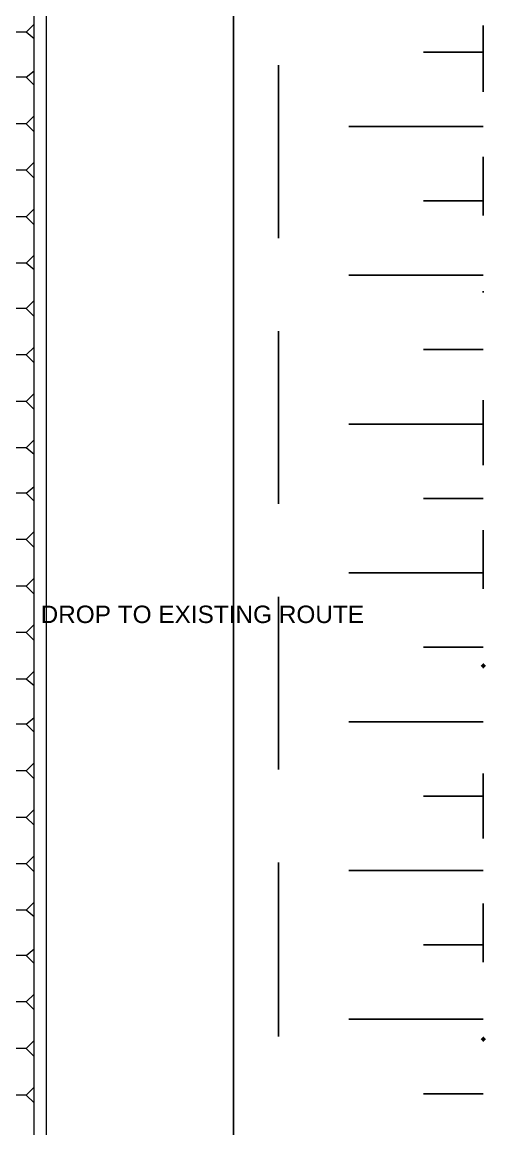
# Model space of a CAD drawing. Header units: millimetres. Extents: x 0 to 80.9, y 0 to 43.9.
# Drawn here: x 75.29 to 79.77, y 14.71 to 25.39 of the extents above; entities that cross this region are included whole.
import ezdxf

# ---------------------------------------------------------------- set-up
doc = ezdxf.new("R2010")
doc.units = ezdxf.units.MM
for name, color, linetype in [('PDF_014408$A$roof_Pen_No__4', 7, 'Continuous'), ('PDF_014408$A$walls.outside_Pen_No__4', 7, 'Continuous'), ('PDF_014408$BL-ROOF', 7, 'Continuous'), ('PDF_Text', 7, 'Continuous')]:
    doc.layers.add(name, color=color, linetype=linetype)
doc.styles.add('PDF ArialMT', font='arial.ttf')

msp = doc.modelspace()

# ---------------------------------------------------------------- hatches: boundary and pattern name
at = {"layer": 'PDF_014408$A$walls.outside_Pen_No__4', "transparency": 33554559}
for points in [[(79.741, 19.208), (79.729, 19.195), (79.716, 19.182), (79.729, 19.169), (79.741, 19.156), (79.754, 19.169), (79.767, 19.182), (79.754, 19.195)], [(79.741, 15.605), (79.729, 15.592), (79.716, 15.579), (79.729, 15.566), (79.741, 15.553), (79.754, 15.566), (79.767, 15.579), (79.754, 15.592)]]:
    msp.add_hatch(color=256, dxfattribs=at).paths.add_polyline_path(points)

# ---------------------------------------------------------------- linework, layer by layer
at = {"layer": 'PDF_014408$A$roof_Pen_No__4', "lineweight": 25}
for points in [[(79.741, 25.106), (79.164, 25.106)], [(79.741, 24.388), (78.446, 24.388)], [(79.741, 23.67), (79.164, 23.67)], [(79.741, 22.952), (78.446, 22.952)], [(79.741, 22.234), (79.164, 22.234)], [(79.741, 21.516), (78.446, 21.516)], [(79.741, 20.798), (79.164, 20.798)], [(79.741, 20.08), (78.446, 20.08)], [(79.741, 19.362), (79.164, 19.362)], [(79.741, 18.643), (78.446, 18.643)], [(79.741, 17.925), (79.164, 17.925)], [(79.741, 17.207), (78.446, 17.207)], [(79.741, 16.489), (79.164, 16.489)], [(79.741, 15.771), (78.446, 15.771)], [(79.741, 15.053), (79.164, 15.053)]]:
    msp.add_lwpolyline(points, dxfattribs=at)
at = {"layer": 'PDF_014408$A$walls.outside_Pen_No__4', "lineweight": 25}
for points in [[(79.741, 13.245), (77.331, 13.245), (77.331, 25.734), (76.882, 25.734), (76.882, 26.183), (77.331, 26.183), (77.331, 29.966), (76.882, 29.966), (76.882, 30.414), (77.331, 30.414), (77.331, 34.21), (76.882, 34.21), (76.882, 34.658), (77.331, 34.658), (77.331, 38.441), (76.882, 38.441), (76.882, 38.89), (77.331, 38.89), (77.331, 39.339), (79.741, 39.339)], [(79.741, 24.721), (79.741, 25.362)], [(77.767, 23.311), (77.767, 24.978)], [(79.741, 23.529), (79.741, 24.093)], [(79.741, 22.785), (79.741, 22.798)], [(77.767, 20.746), (77.767, 22.413)], [(79.741, 21.118), (79.741, 21.746)], [(79.741, 19.926), (79.741, 20.49)], [(77.767, 18.182), (77.767, 19.849)], [(79.741, 17.515), (79.741, 18.143)], [(77.767, 15.605), (77.767, 17.284)], [(79.741, 16.323), (79.741, 16.887)]]:
    msp.add_lwpolyline(points, dxfattribs=at)
at = {"layer": 'PDF_014408$BL-ROOF', "lineweight": 9}
for points in [[(53.481, 12.245), (8.963, 12.245), (8.963, 31.402), (75.523, 31.402), (75.523, 12.245), (66.534, 12.245)], [(75.33, 25.298), (75.407, 25.375)], [(75.407, 25.234), (75.33, 25.298), (75.189, 25.298)], [(75.407, 25.08), (75.407, 25.08)], [(75.33, 24.862), (75.407, 24.926)], [(75.407, 24.785), (75.33, 24.862), (75.189, 24.862)], [(75.407, 24.631), (75.407, 24.631)], [(75.33, 24.413), (75.407, 24.49)], [(75.407, 24.337), (75.33, 24.413), (75.189, 24.413)], [(75.407, 24.183), (75.407, 24.183)], [(75.33, 23.965), (75.407, 24.042)], [(75.407, 23.888), (75.33, 23.965), (75.189, 23.965)], [(75.407, 23.747), (75.407, 23.747)], [(75.407, 23.439), (75.33, 23.516), (75.189, 23.516)], [(75.33, 23.516), (75.407, 23.593)], [(75.407, 23.298), (75.407, 23.298)], [(75.33, 23.067), (75.407, 23.144)], [(75.407, 23.003), (75.33, 23.067), (75.189, 23.067)], [(75.407, 22.849), (75.407, 22.849)], [(75.33, 22.631), (75.407, 22.708)], [(75.407, 22.554), (75.33, 22.631), (75.189, 22.631)], [(75.407, 22.4), (75.407, 22.4)], [(75.33, 22.182), (75.407, 22.259)], [(75.407, 22.105), (75.33, 22.182), (75.189, 22.182)], [(75.407, 21.964), (75.407, 21.964)], [(75.33, 21.734), (75.407, 21.811)], [(75.407, 21.657), (75.33, 21.734), (75.189, 21.734)], [(75.407, 21.516), (75.407, 21.516)], [(75.33, 21.285), (75.407, 21.362)], [(75.407, 21.221), (75.33, 21.285), (75.189, 21.285)], [(75.407, 21.067), (75.407, 21.067)], [(75.407, 20.772), (75.33, 20.849), (75.189, 20.849)], [(75.33, 20.849), (75.407, 20.913)], [(75.407, 20.618), (75.407, 20.618)], [(75.33, 20.4), (75.407, 20.477)], [(75.407, 20.323), (75.33, 20.4), (75.189, 20.4)], [(75.407, 20.169), (75.407, 20.169)], [(75.33, 19.951), (75.407, 20.028)], [(75.407, 19.874), (75.33, 19.951), (75.189, 19.951)], [(75.407, 19.733), (75.407, 19.733)], [(75.33, 19.503), (75.407, 19.58)], [(75.407, 19.426), (75.33, 19.503), (75.189, 19.503)], [(75.407, 19.285), (75.407, 19.285)], [(75.33, 19.054), (75.407, 19.131)], [(75.407, 18.99), (75.33, 19.054), (75.189, 19.054)], [(75.407, 18.836), (75.407, 18.836)], [(75.407, 18.541), (75.33, 18.618), (75.189, 18.618)], [(75.33, 18.618), (75.407, 18.682)], [(75.407, 18.387), (75.407, 18.387)], [(75.407, 18.092), (75.33, 18.169), (75.189, 18.169)], [(75.33, 18.169), (75.407, 18.246)], [(75.407, 17.938), (75.407, 17.938)], [(75.33, 17.72), (75.407, 17.797)], [(75.407, 17.643), (75.33, 17.72), (75.189, 17.72)], [(75.407, 17.502), (75.407, 17.502)], [(75.33, 17.272), (75.407, 17.348)], [(75.407, 17.195), (75.33, 17.272), (75.189, 17.272)], [(75.407, 17.054), (75.407, 17.054)], [(75.33, 16.823), (75.407, 16.9)], [(75.407, 16.759), (75.33, 16.823), (75.189, 16.823)], [(75.407, 16.605), (75.407, 16.605)], [(75.33, 16.387), (75.407, 16.451)], [(75.407, 16.31), (75.33, 16.387), (75.189, 16.387)], [(75.407, 16.156), (75.407, 16.156)], [(75.407, 15.861), (75.33, 15.938), (75.189, 15.938)], [(75.33, 15.938), (75.407, 16.015)], [(75.407, 15.707), (75.407, 15.707)], [(75.407, 15.412), (75.33, 15.489), (75.189, 15.489)], [(75.33, 15.489), (75.407, 15.566)], [(75.407, 15.271), (75.407, 15.271)], [(75.33, 15.04), (75.407, 15.117)], [(75.407, 14.964), (75.33, 15.04), (75.189, 15.04)], [(75.407, 14.822), (75.407, 14.822)]]:
    msp.add_lwpolyline(points, dxfattribs=at)
msp.add_lwpolyline([(75.407, 31.286), (66.534, 22.413), (66.534, 21.234), (75.407, 12.361)], close=True, dxfattribs=at)

# ---------------------------------------------------------------- texts
at = {"layer": 'PDF_Text', "insert": (75.47, 19.678), "char_height": 0.1683, "attachment_point": 4, "style": 'PDF ArialMT'}
msp.add_mtext('DROP TO EXISTING ROUTE', dxfattribs=at)

doc.saveas('drawing.dxf')
